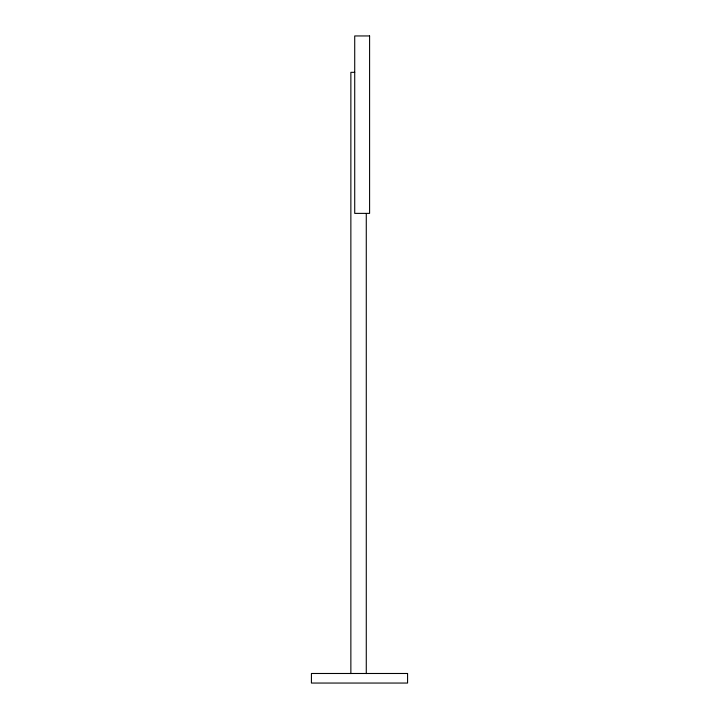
<?xml version="1.0" encoding="UTF-8"?>
<svg xmlns="http://www.w3.org/2000/svg" width="719" height="719" viewBox="0 0 719 719"><rect width="100%" height="100%" fill="white"/><g stroke="black" fill="none" stroke-linecap="round" stroke-linejoin="round"><path stroke-width="1.08" d="M354.719 72.331L350.863 72.331L350.863 673.604M366.277 213.678L366.277 673.604M369.593 35.95L354.719 35.95L354.719 213.381L369.593 213.381L369.593 35.95M407.574 673.487L311.426 673.487L311.426 683.05L407.574 683.05L407.574 673.487"/></g></svg>
